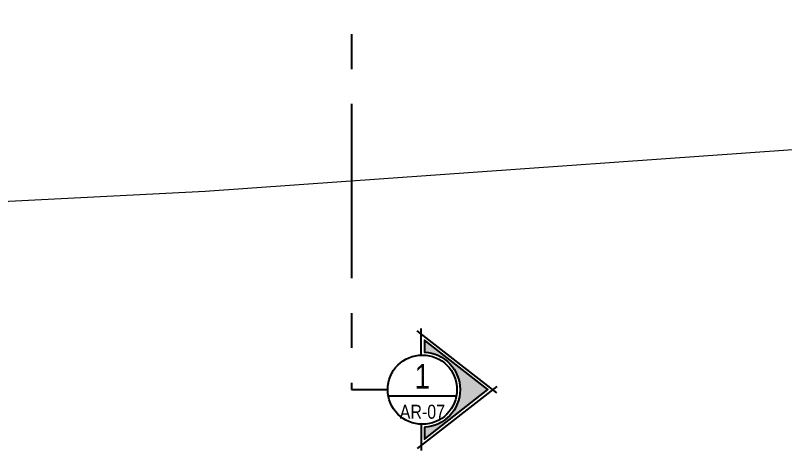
# Model space of a CAD drawing. Extents: x -28 to 149, y -33 to 76.
# Drawn here: x 23.9 to 32.17, y -8.56 to -3.88 of the extents above; entities that cross this region are included whole.
import ezdxf
from ezdxf.enums import TextEntityAlignment as Align

# ---------------------------------------------------------------- set-up
doc = ezdxf.new("R2010")
doc.units = 0
doc.linetypes.add('PHANTOM2', pattern=[1.25, 0.625, -0.125, 0.125, -0.125, 0.125, -0.125])
doc.layers.add('arq-aceras', color=250, linetype='Continuous')
doc.layers.add('arq-indicacion de corte', color=5, linetype='PHANTOM2')
doc.styles.add('MADAY 2', font='ARIALN.TTF')

# ---------------------------------------------------------------- blocks, each defined once
blk = doc.blocks.new('*U206')
blk.add_hatch(color=253).paths.add_polyline_path([(0.0217, 0.4048), (0.0217, 0.532), (0.7032, 0), (0.0217, -0.532), (0.0217, -0.4048, 0.947861)])
at = {"color": 2, "linetype": 'Continuous', "ltscale": 3}
for p, q in [((0.8014, -0.0348), (-0.0559, 0.6344)), ((-0.0113, 0.3722), (-0.0113, 0.6561)), ((0.8014, 0.0348), (-0.0559, -0.6344)), ((-0.3664, -0.0664), (0.3664, -0.0664)), ((-0.0113, -0.3722), (-0.0113, -0.6561))]:
    blk.add_line(p, q, dxfattribs=at)
at = {"ltscale": 3}
blk.add_line((-0.7618, 0), (-0.3724, 0), dxfattribs=at)
at = {"color": 2, "linetype": 'Continuous', "ltscale": 3}
blk.add_lwpolyline([(0.0217, -0.4048), (0.0217, -0.532), (0.7032, 0), (0.0217, 0.532), (0.0217, 0.4048, -0.947861)], format="xyb", close=True, dxfattribs=at)
blk.add_circle((0, 0), 0.3724, dxfattribs=at)
at = {"color": 3, "ltscale": 3, "style": 'MADAY 2'}
blk.add_attdef('CORTE', text='', height=0.2625, dxfattribs=at).set_placement((0, 0.143), align=Align.MIDDLE)
at = {"color": 1, "ltscale": 3, "style": 'MADAY 2'}
blk.add_attdef('LAMINA', text='', height=0.15, dxfattribs=at).set_placement((0, -0.2382), align=Align.MIDDLE)

msp = doc.modelspace()

# ---------------------------------------------------------------- linework, layer by layer
at = {"layer": 'arq-aceras', "lineweight": 0, "flags": 128}
msp.add_lwpolyline([(-6.5726, 47.408), (-6.7213, 43.2975), (-7.6225, 27.0348), (-8.6267, -5.258), (-6.7295, -7.4387), (25.9393, -5.7721), (34.2322, -5.1841), (38.1082, -5.1802), (44.1971, -4.7943), (60.4624, -4.0193)], dxfattribs=at)
at = {"layer": 'arq-indicacion de corte', "ltscale": 3}
msp.add_line((27.513, 40.1657), (27.513, -7.9084), dxfattribs=at)

# ---------------------------------------------------------------- block references
msp.add_blockref('*U206', (28.2748, -7.9084), dxfattribs=at).add_auto_attribs({'CORTE': '1', 'LAMINA': 'AR-07'})

doc.saveas('drawing.dxf')
